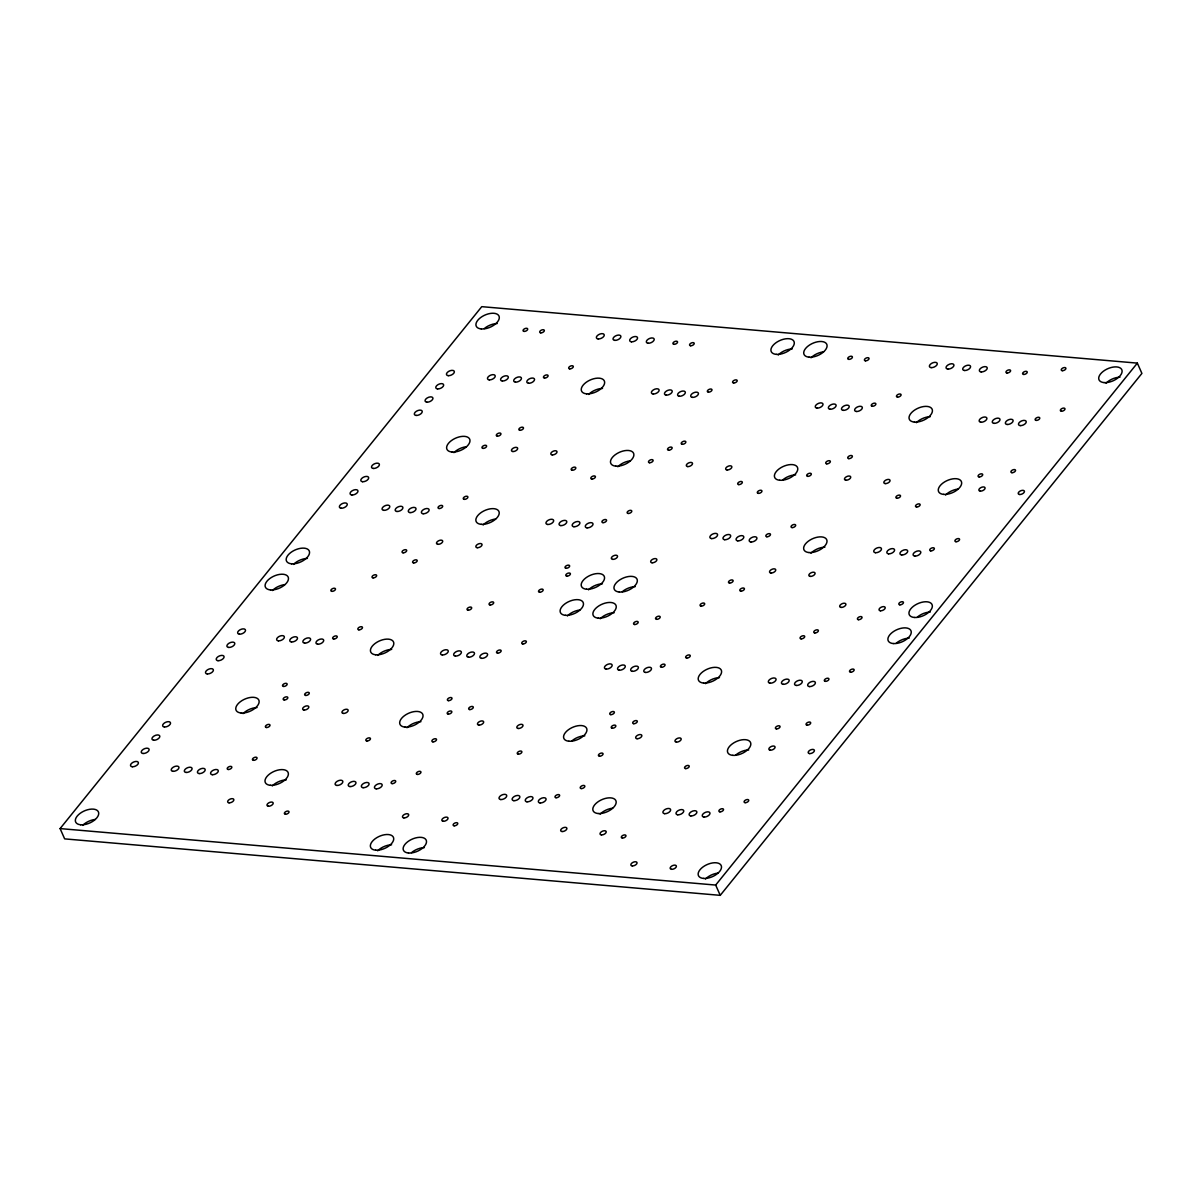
<?xml version="1.0" encoding="UTF-8"?>
<svg xmlns="http://www.w3.org/2000/svg" width="1202" height="1202" viewBox="0 0 1202 1202"><rect width="100%" height="100%" fill="white"/><g stroke="black" fill="none" stroke-linecap="round" stroke-linejoin="round"><path stroke-width="1.5" d="M60.1 828.584L481.762 306.66L1137.347 363.124L1141.9 373.416L720.238 895.34L64.653 838.876L60.1 828.584L715.671 885.063L1137.347 363.124M715.671 885.063L720.238 895.34M406.967 727.721A12.456 6.611 -23.9 0 1 420.925 721.696M377.728 655.421A12.456 6.611 -23.9 0 1 391.687 649.396M243.074 713.597A12.456 6.611 -23.9 0 1 257.033 707.572M272.313 785.898A12.456 6.611 -23.9 0 1 286.271 779.873M377.653 850.806A12.456 6.611 -23.9 0 1 391.612 844.781M567.404 615.935A12.456 6.611 -23.9 0 1 579.905 610M272.403 590.528A12.456 6.611 -23.9 0 1 284.904 584.593M82.653 825.398A12.456 6.611 -23.9 0 1 95.153 819.448M735.834 754.961A12.456 6.611 -23.9 0 1 748.711 749.928M705.529 683.653A12.456 6.611 -23.9 0 1 719.472 677.627M571.942 740.838A12.456 6.611 -23.9 0 1 584.818 735.804M600.098 814.145A12.456 6.611 -23.9 0 1 612.614 808.195M705.439 879.038A12.456 6.611 -23.9 0 1 717.955 873.103M896.271 643.175A12.456 6.611 -23.9 0 1 909.148 638.142M600.189 618.76A12.456 6.611 -23.9 0 1 614.132 612.735M411.52 852.624A12.456 6.611 -23.9 0 1 424.381 847.605M617.813 466.752A12.456 6.611 -23.9 0 1 630.314 460.817M588.574 394.451A12.456 6.611 -23.9 0 1 602.518 388.426M453.92 452.643A12.456 6.611 -23.9 0 1 466.421 446.708M483.159 524.943A12.456 6.611 -23.9 0 1 495.66 519.009M588.484 589.836A12.456 6.611 -23.9 0 1 602.442 583.811M778.235 354.966A12.456 6.611 -23.9 0 1 792.193 348.941M484.316 328.552A12.456 6.611 -23.9 0 1 497.177 323.533M293.483 564.429A12.456 6.611 -23.9 0 1 307.427 558.404M945.598 494.984A12.456 6.611 -23.9 0 1 958.099 489.049M916.36 422.683A12.456 6.611 -23.9 0 1 930.303 416.658M782.787 479.868A12.456 6.611 -23.9 0 1 795.649 474.85M810.944 553.175A12.456 6.611 -23.9 0 1 824.888 547.15M917.351 617.077A12.456 6.611 -23.9 0 1 930.228 612.043M1106.02 383.198A12.456 6.611 -23.9 0 1 1119.979 377.173M811.019 357.79A12.456 6.611 -23.9 0 1 823.52 351.855M622.351 591.654A12.456 6.611 -23.9 0 1 635.227 586.636M229.071 802.831A3.321 1.758 -23.9 0 0 233.864 799.901A3.321 1.758 -23.9 0 0 229.327 799.51A3.321 1.758 -23.9 0 0 229.071 802.831M405.029 727.105A12.456 6.611 -23.9 0 0 423.029 716.107A12.456 6.611 -23.9 0 0 406.006 714.634A12.456 6.611 -23.9 0 0 405.029 727.105M375.79 654.805A12.456 6.611 -23.9 0 0 393.805 643.806A12.456 6.611 -23.9 0 0 376.767 642.334A12.456 6.611 -23.9 0 0 375.79 654.805M241.136 712.996A12.456 6.611 -23.9 0 0 259.136 701.983A12.456 6.611 -23.9 0 0 242.113 700.511A12.456 6.611 -23.9 0 0 241.136 712.996M270.375 785.297A12.456 6.611 -23.9 0 0 288.375 774.283A12.456 6.611 -23.9 0 0 271.351 772.811A12.456 6.611 -23.9 0 0 270.375 785.297M375.715 850.19A12.456 6.611 -23.9 0 0 393.715 839.176A12.456 6.611 -23.9 0 0 376.692 837.719A12.456 6.611 -23.9 0 0 375.715 850.19M565.466 615.319A12.456 6.611 -23.9 0 0 583.466 604.321A12.456 6.611 -23.9 0 0 566.442 602.848A12.456 6.611 -23.9 0 0 565.466 615.319M270.45 589.912A12.456 6.611 -23.9 0 0 288.465 578.898A12.456 6.611 -23.9 0 0 271.427 577.441A12.456 6.611 -23.9 0 0 270.45 589.912M80.699 824.782A12.456 6.611 -23.9 0 0 98.714 813.769A12.456 6.611 -23.9 0 0 81.676 812.312A12.456 6.611 -23.9 0 0 80.699 824.782M732.814 755.352A12.456 6.611 -23.9 0 0 750.829 744.338A12.456 6.611 -23.9 0 0 733.791 742.866A12.456 6.611 -23.9 0 0 732.814 755.352M703.576 683.052A12.456 6.611 -23.9 0 0 721.591 672.038A12.456 6.611 -23.9 0 0 704.552 670.566A12.456 6.611 -23.9 0 0 703.576 683.052M568.922 741.228A12.456 6.611 -23.9 0 0 586.937 730.215A12.456 6.611 -23.9 0 0 569.898 728.758A12.456 6.611 -23.9 0 0 568.922 741.228M598.16 813.529A12.456 6.611 -23.9 0 0 616.175 802.515A12.456 6.611 -23.9 0 0 599.137 801.058A12.456 6.611 -23.9 0 0 598.16 813.529M703.501 878.422A12.456 6.611 -23.9 0 0 721.5 867.423A12.456 6.611 -23.9 0 0 704.477 865.951A12.456 6.611 -23.9 0 0 703.501 878.422M893.251 643.551A12.456 6.611 -23.9 0 0 911.251 632.553A12.456 6.611 -23.9 0 0 894.228 631.08A12.456 6.611 -23.9 0 0 893.251 643.551M598.25 618.144A12.456 6.611 -23.9 0 0 616.25 607.13A12.456 6.611 -23.9 0 0 599.212 605.673A12.456 6.611 -23.9 0 0 598.25 618.144M408.5 853.014A12.456 6.611 -23.9 0 0 426.5 842.001A12.456 6.611 -23.9 0 0 409.461 840.544A12.456 6.611 -23.9 0 0 408.5 853.014M615.86 466.151A12.456 6.611 -23.9 0 0 633.875 455.137A12.456 6.611 -23.9 0 0 616.836 453.665A12.456 6.611 -23.9 0 0 615.86 466.151M586.621 393.85A12.456 6.611 -23.9 0 0 604.636 382.837A12.456 6.611 -23.9 0 0 587.598 381.365A12.456 6.611 -23.9 0 0 586.621 393.85M451.967 452.027A12.456 6.611 -23.9 0 0 469.982 441.014A12.456 6.611 -23.9 0 0 452.944 439.556A12.456 6.611 -23.9 0 0 451.967 452.027M481.206 524.327A12.456 6.611 -23.9 0 0 499.221 513.314A12.456 6.611 -23.9 0 0 482.182 511.857A12.456 6.611 -23.9 0 0 481.206 524.327M586.546 589.22A12.456 6.611 -23.9 0 0 604.546 578.222A12.456 6.611 -23.9 0 0 587.523 576.75A12.456 6.611 -23.9 0 0 586.546 589.22M776.297 354.365A12.456 6.611 -23.9 0 0 794.297 343.351A12.456 6.611 -23.9 0 0 777.273 341.879A12.456 6.611 -23.9 0 0 776.297 354.365M481.296 328.942A12.456 6.611 -23.9 0 0 499.296 317.944A12.456 6.611 -23.9 0 0 482.257 316.472A12.456 6.611 -23.9 0 0 481.296 328.942M291.545 563.813A12.456 6.611 -23.9 0 0 309.545 552.8A12.456 6.611 -23.9 0 0 292.507 551.342A12.456 6.611 -23.9 0 0 291.545 563.813M943.66 494.383A12.456 6.611 -23.9 0 0 961.66 483.369A12.456 6.611 -23.9 0 0 944.622 481.897A12.456 6.611 -23.9 0 0 943.66 494.383M914.422 422.082A12.456 6.611 -23.9 0 0 932.421 411.069A12.456 6.611 -23.9 0 0 915.383 409.597A12.456 6.611 -23.9 0 0 914.422 422.082M779.767 480.259A12.456 6.611 -23.9 0 0 797.767 469.246A12.456 6.611 -23.9 0 0 780.729 467.788A12.456 6.611 -23.9 0 0 779.767 480.259M809.006 552.559A12.456 6.611 -23.9 0 0 827.006 541.546A12.456 6.611 -23.9 0 0 809.968 540.089A12.456 6.611 -23.9 0 0 809.006 552.559M914.331 617.467A12.456 6.611 -23.9 0 0 932.346 606.454A12.456 6.611 -23.9 0 0 915.308 604.982A12.456 6.611 -23.9 0 0 914.331 617.467M1104.082 382.597A12.456 6.611 -23.9 0 0 1122.097 371.583A12.456 6.611 -23.9 0 0 1105.059 370.111A12.456 6.611 -23.9 0 0 1104.082 382.597M809.081 357.174A12.456 6.611 -23.9 0 0 827.081 346.176A12.456 6.611 -23.9 0 0 810.043 344.704A12.456 6.611 -23.9 0 0 809.081 357.174M619.33 592.045A12.456 6.611 -23.9 0 0 637.33 581.047A12.456 6.611 -23.9 0 0 620.292 579.574A12.456 6.611 -23.9 0 0 619.33 592.045M690.624 345.755A2.494 1.322 -23.9 0 0 694.23 343.547A2.494 1.322 -23.9 0 0 690.819 343.261A2.494 1.322 -23.9 0 0 690.624 345.755M865.47 360.81A2.494 1.322 -23.9 0 0 869.061 358.602A2.494 1.322 -23.9 0 0 865.665 358.316A2.494 1.322 -23.9 0 0 865.47 360.81M1023.653 374.438A2.494 1.322 -23.9 0 0 1027.259 372.229A2.494 1.322 -23.9 0 0 1023.849 371.944A2.494 1.322 -23.9 0 0 1023.653 374.438M540.765 332.849A2.494 1.322 -23.9 0 0 544.356 330.64A2.494 1.322 -23.9 0 0 540.96 330.34A2.494 1.322 -23.9 0 0 540.765 332.849M591.85 479.042A2.494 1.322 -23.9 0 0 595.441 476.833A2.494 1.322 -23.9 0 0 592.045 476.548A2.494 1.322 -23.9 0 0 591.85 479.042M758.357 493.376A2.494 1.322 -23.9 0 0 761.963 491.182A2.494 1.322 -23.9 0 0 758.552 490.882A2.494 1.322 -23.9 0 0 758.357 493.376M916.555 507.004A2.494 1.322 -23.9 0 0 920.161 504.81A2.494 1.322 -23.9 0 0 916.75 504.509A2.494 1.322 -23.9 0 0 916.555 507.004M490.1 604.982A2.494 1.322 -23.9 0 0 493.706 602.773A2.494 1.322 -23.9 0 0 490.296 602.487A2.494 1.322 -23.9 0 0 490.1 604.982M656.623 619.33A2.494 1.322 -23.9 0 0 660.214 617.122A2.494 1.322 -23.9 0 0 656.803 616.821A2.494 1.322 -23.9 0 0 656.623 619.33M814.806 632.943A2.494 1.322 -23.9 0 0 818.412 630.75A2.494 1.322 -23.9 0 0 815.001 630.449A2.494 1.322 -23.9 0 0 814.806 632.943M331.902 591.354A2.494 1.322 -23.9 0 0 335.508 589.145A2.494 1.322 -23.9 0 0 332.098 588.86A2.494 1.322 -23.9 0 0 331.902 591.354M285.43 814.22A2.494 1.322 -23.9 0 0 289.036 812.026A2.494 1.322 -23.9 0 0 285.625 811.726A2.494 1.322 -23.9 0 0 285.43 814.22M454.176 825.804A2.494 1.322 -23.9 0 0 457.782 823.595A2.494 1.322 -23.9 0 0 454.371 823.31A2.494 1.322 -23.9 0 0 454.176 825.804M622.381 838.049A2.494 1.322 -23.9 0 0 625.987 835.856A2.494 1.322 -23.9 0 0 622.576 835.555A2.494 1.322 -23.9 0 0 622.381 838.049M673.976 344.313A2.494 1.322 -23.9 0 0 677.567 342.119A2.494 1.322 -23.9 0 0 674.172 341.819A2.494 1.322 -23.9 0 0 673.976 344.313M848.822 359.383A2.494 1.322 -23.9 0 0 852.413 357.174A2.494 1.322 -23.9 0 0 849.003 356.874A2.494 1.322 -23.9 0 0 848.822 359.383M524.102 331.406A2.494 1.322 -23.9 0 0 527.708 329.198A2.494 1.322 -23.9 0 0 524.297 328.912A2.494 1.322 -23.9 0 0 524.102 331.406M1007.006 372.996A2.494 1.322 -23.9 0 0 1010.612 370.802A2.494 1.322 -23.9 0 0 1007.201 370.501A2.494 1.322 -23.9 0 0 1007.006 372.996M896.932 498.229A2.494 1.322 -23.9 0 0 900.538 496.02A2.494 1.322 -23.9 0 0 897.128 495.735A2.494 1.322 -23.9 0 0 896.932 498.229M738.734 484.601A2.494 1.322 -23.9 0 0 742.34 482.393A2.494 1.322 -23.9 0 0 738.929 482.107A2.494 1.322 -23.9 0 0 738.734 484.601M572.227 470.252A2.494 1.322 -23.9 0 0 575.833 468.059A2.494 1.322 -23.9 0 0 572.422 467.758A2.494 1.322 -23.9 0 0 572.227 470.252M468.089 610.18A2.494 1.322 -23.9 0 0 471.695 607.972A2.494 1.322 -23.9 0 0 468.284 607.686A2.494 1.322 -23.9 0 0 468.089 610.18M634.611 624.514A2.494 1.322 -23.9 0 0 638.202 622.32A2.494 1.322 -23.9 0 0 634.806 622.02A2.494 1.322 -23.9 0 0 634.611 624.514M801.118 638.863A2.494 1.322 -23.9 0 0 804.724 636.654A2.494 1.322 -23.9 0 0 801.313 636.369A2.494 1.322 -23.9 0 0 801.118 638.863M518.287 754.165A2.494 1.322 -23.9 0 0 521.893 751.971A2.494 1.322 -23.9 0 0 518.483 751.671A2.494 1.322 -23.9 0 0 518.287 754.165M366.865 740.988A2.494 1.322 -23.9 0 0 370.471 738.779A2.494 1.322 -23.9 0 0 367.061 738.494A2.494 1.322 -23.9 0 0 366.865 740.988M685.636 768.589A2.494 1.322 -23.9 0 0 689.242 766.38A2.494 1.322 -23.9 0 0 685.831 766.08A2.494 1.322 -23.9 0 0 685.636 768.589M668.582 450.194A2.494 1.322 -23.9 0 0 672.173 448A2.494 1.322 -23.9 0 0 668.778 447.7A2.494 1.322 -23.9 0 0 668.582 450.194M566.067 568.276A2.494 1.322 -23.9 0 0 569.658 566.067A2.494 1.322 -23.9 0 0 566.247 565.781A2.494 1.322 -23.9 0 0 566.067 568.276M448.241 714.108A2.494 1.322 -23.9 0 0 451.847 711.9A2.494 1.322 -23.9 0 0 448.436 711.614A2.494 1.322 -23.9 0 0 448.241 714.108M497.358 436.161A2.494 1.322 -23.9 0 0 500.964 433.952A2.494 1.322 -23.9 0 0 497.553 433.667A2.494 1.322 -23.9 0 0 497.358 436.161M403.106 552.815A2.494 1.322 -23.9 0 0 406.712 550.621A2.494 1.322 -23.9 0 0 403.301 550.321A2.494 1.322 -23.9 0 0 403.106 552.815M284.228 699.97A2.494 1.322 -23.9 0 0 287.834 697.776A2.494 1.322 -23.9 0 0 284.423 697.476A2.494 1.322 -23.9 0 0 284.228 699.97M826.766 463.822A2.494 1.322 -23.9 0 0 830.372 461.628A2.494 1.322 -23.9 0 0 826.961 461.328A2.494 1.322 -23.9 0 0 826.766 463.822M729.539 583.06A2.494 1.322 -23.9 0 0 733.145 580.866A2.494 1.322 -23.9 0 0 729.734 580.566A2.494 1.322 -23.9 0 0 729.539 583.06M612.269 728.232A2.494 1.322 -23.9 0 0 615.86 726.023A2.494 1.322 -23.9 0 0 612.464 725.738A2.494 1.322 -23.9 0 0 612.269 728.232M483.024 448.391A2.494 1.322 -23.9 0 0 486.63 446.197A2.494 1.322 -23.9 0 0 483.219 445.897A2.494 1.322 -23.9 0 0 483.024 448.391M649.546 462.74A2.494 1.322 -23.9 0 0 653.137 460.531A2.494 1.322 -23.9 0 0 649.741 460.246A2.494 1.322 -23.9 0 0 649.546 462.74M807.729 476.368A2.494 1.322 -23.9 0 0 811.335 474.159A2.494 1.322 -23.9 0 0 807.924 473.873A2.494 1.322 -23.9 0 0 807.729 476.368M979.134 476.954A2.494 1.322 -23.9 0 0 982.725 474.745A2.494 1.322 -23.9 0 0 979.329 474.459A2.494 1.322 -23.9 0 0 979.134 476.954M373.071 577.877A2.494 1.322 -23.9 0 0 376.677 575.683A2.494 1.322 -23.9 0 0 373.266 575.382A2.494 1.322 -23.9 0 0 373.071 577.877M539.578 592.225A2.494 1.322 -23.9 0 0 543.184 590.032A2.494 1.322 -23.9 0 0 539.773 589.731A2.494 1.322 -23.9 0 0 539.578 592.225M701.112 606.139A2.494 1.322 -23.9 0 0 704.703 603.945A2.494 1.322 -23.9 0 0 701.307 603.644A2.494 1.322 -23.9 0 0 701.112 606.139M858.468 619.691A2.494 1.322 -23.9 0 0 862.059 617.497A2.494 1.322 -23.9 0 0 858.664 617.197A2.494 1.322 -23.9 0 0 858.468 619.691M776.462 728.908A2.494 1.322 -23.9 0 0 780.068 726.699A2.494 1.322 -23.9 0 0 776.657 726.414A2.494 1.322 -23.9 0 0 776.462 728.908M610.781 714.634A2.494 1.322 -23.9 0 0 614.387 712.425A2.494 1.322 -23.9 0 0 610.977 712.14A2.494 1.322 -23.9 0 0 610.781 714.634M448.436 700.646A2.494 1.322 -23.9 0 0 452.027 698.452A2.494 1.322 -23.9 0 0 448.631 698.152A2.494 1.322 -23.9 0 0 448.436 700.646M283.582 686.447A2.494 1.322 -23.9 0 0 287.173 684.254A2.494 1.322 -23.9 0 0 283.777 683.953A2.494 1.322 -23.9 0 0 283.582 686.447M682.255 444.289A2.494 1.322 -23.9 0 0 685.861 442.081A2.494 1.322 -23.9 0 0 682.451 441.795A2.494 1.322 -23.9 0 0 682.255 444.289M519.91 430.301A2.494 1.322 -23.9 0 0 523.501 428.107A2.494 1.322 -23.9 0 0 520.105 427.807A2.494 1.322 -23.9 0 0 519.91 430.301M848.777 458.623A2.494 1.322 -23.9 0 0 852.383 456.429A2.494 1.322 -23.9 0 0 848.973 456.129A2.494 1.322 -23.9 0 0 848.777 458.623M1011.964 472.687A2.494 1.322 -23.9 0 0 1015.555 470.478A2.494 1.322 -23.9 0 0 1012.159 470.192A2.494 1.322 -23.9 0 0 1011.964 472.687M413.638 562.942A2.494 1.322 -23.9 0 0 417.229 560.748A2.494 1.322 -23.9 0 0 413.834 560.448A2.494 1.322 -23.9 0 0 413.638 562.942M566.833 576.134A2.494 1.322 -23.9 0 0 570.424 573.94A2.494 1.322 -23.9 0 0 567.028 573.639A2.494 1.322 -23.9 0 0 566.833 576.134M740.838 591.129A2.494 1.322 -23.9 0 0 744.444 588.92A2.494 1.322 -23.9 0 0 741.033 588.634A2.494 1.322 -23.9 0 0 740.838 591.129M899.862 604.831A2.494 1.322 -23.9 0 0 903.468 602.623A2.494 1.322 -23.9 0 0 900.058 602.337A2.494 1.322 -23.9 0 0 899.862 604.831M807.098 725.167A2.494 1.322 -23.9 0 0 810.704 722.958A2.494 1.322 -23.9 0 0 807.293 722.672A2.494 1.322 -23.9 0 0 807.098 725.167M633.739 723.694A2.494 1.322 -23.9 0 0 637.33 721.5A2.494 1.322 -23.9 0 0 633.935 721.2A2.494 1.322 -23.9 0 0 633.739 723.694M469.712 709.571A2.494 1.322 -23.9 0 0 473.318 707.377A2.494 1.322 -23.9 0 0 469.907 707.077A2.494 1.322 -23.9 0 0 469.712 709.571M305.699 695.447A2.494 1.322 -23.9 0 0 309.305 693.238A2.494 1.322 -23.9 0 0 305.894 692.953A2.494 1.322 -23.9 0 0 305.699 695.447M266.438 727.51A2.494 1.322 -23.9 0 0 270.029 725.302A2.494 1.322 -23.9 0 0 266.634 725.016A2.494 1.322 -23.9 0 0 266.438 727.51M432.945 741.859A2.494 1.322 -23.9 0 0 436.551 739.651A2.494 1.322 -23.9 0 0 433.141 739.365A2.494 1.322 -23.9 0 0 432.945 741.859M599.467 756.193A2.494 1.322 -23.9 0 0 603.073 754A2.494 1.322 -23.9 0 0 599.663 753.699A2.494 1.322 -23.9 0 0 599.467 756.193M1062.313 370.682A2.494 1.322 -23.9 0 0 1065.919 368.473A2.494 1.322 -23.9 0 0 1062.508 368.188A2.494 1.322 -23.9 0 0 1062.313 370.682M727.075 469.967A3.321 1.758 -23.9 0 0 731.868 467.037A3.321 1.758 -23.9 0 0 727.33 466.646A3.321 1.758 -23.9 0 0 727.075 469.967M687.739 466.586A3.321 1.758 -23.9 0 0 692.532 463.656A3.321 1.758 -23.9 0 0 687.995 463.266A3.321 1.758 -23.9 0 0 687.739 466.586M652.1 562.776A3.321 1.758 -23.9 0 0 656.893 559.832A3.321 1.758 -23.9 0 0 652.355 559.441A3.321 1.758 -23.9 0 0 652.1 562.776M612.765 559.381A3.321 1.758 -23.9 0 0 617.558 556.451A3.321 1.758 -23.9 0 0 613.02 556.06A3.321 1.758 -23.9 0 0 612.765 559.381M518.212 728.487A3.321 1.758 -23.9 0 0 523.02 725.557A3.321 1.758 -23.9 0 0 518.483 725.167A3.321 1.758 -23.9 0 0 518.212 728.487M478.877 725.091A3.321 1.758 -23.9 0 0 483.685 722.162A3.321 1.758 -23.9 0 0 479.147 721.771A3.321 1.758 -23.9 0 0 478.877 725.091M443.238 821.282A3.321 1.758 -23.9 0 0 448.045 818.352A3.321 1.758 -23.9 0 0 443.508 817.961A3.321 1.758 -23.9 0 0 443.238 821.282M403.902 817.901A3.321 1.758 -23.9 0 0 408.71 814.956A3.321 1.758 -23.9 0 0 404.173 814.565A3.321 1.758 -23.9 0 0 403.902 817.901M552.229 454.912A3.321 1.758 -23.9 0 0 557.022 451.982A3.321 1.758 -23.9 0 0 552.484 451.591A3.321 1.758 -23.9 0 0 552.229 454.912M512.893 451.531A3.321 1.758 -23.9 0 0 517.686 448.586A3.321 1.758 -23.9 0 0 513.149 448.196A3.321 1.758 -23.9 0 0 512.893 451.531M477.254 547.706A3.321 1.758 -23.9 0 0 482.062 544.776A3.321 1.758 -23.9 0 0 477.51 544.386A3.321 1.758 -23.9 0 0 477.254 547.706M437.919 544.326A3.321 1.758 -23.9 0 0 442.727 541.396A3.321 1.758 -23.9 0 0 438.174 541.005A3.321 1.758 -23.9 0 0 437.919 544.326M343.381 713.432A3.321 1.758 -23.9 0 0 348.174 710.487A3.321 1.758 -23.9 0 0 343.637 710.097A3.321 1.758 -23.9 0 0 343.381 713.432M304.046 710.036A3.321 1.758 -23.9 0 0 308.839 707.107A3.321 1.758 -23.9 0 0 304.301 706.716A3.321 1.758 -23.9 0 0 304.046 710.036M268.407 806.226A3.321 1.758 -23.9 0 0 273.2 803.297A3.321 1.758 -23.9 0 0 268.662 802.906A3.321 1.758 -23.9 0 0 268.407 806.226M1019.627 494.503A3.321 1.758 -23.9 0 0 1024.435 491.573A3.321 1.758 -23.9 0 0 1019.897 491.182A3.321 1.758 -23.9 0 0 1019.627 494.503M980.306 491.122A3.321 1.758 -23.9 0 0 985.099 488.177A3.321 1.758 -23.9 0 0 980.562 487.787A3.321 1.758 -23.9 0 0 980.306 491.122M880.45 610.796A3.321 1.758 -23.9 0 0 885.243 607.866A3.321 1.758 -23.9 0 0 880.705 607.476A3.321 1.758 -23.9 0 0 880.45 610.796M841.115 607.416A3.321 1.758 -23.9 0 0 845.923 604.471A3.321 1.758 -23.9 0 0 841.37 604.08A3.321 1.758 -23.9 0 0 841.115 607.416M809.622 753.594A3.321 1.758 -23.9 0 0 814.415 750.649A3.321 1.758 -23.9 0 0 809.878 750.258A3.321 1.758 -23.9 0 0 809.622 753.594M770.287 750.198A3.321 1.758 -23.9 0 0 775.08 747.268A3.321 1.758 -23.9 0 0 770.542 746.878A3.321 1.758 -23.9 0 0 770.287 750.198M671.602 869.316A3.321 1.758 -23.9 0 0 676.395 866.387A3.321 1.758 -23.9 0 0 671.858 865.981A3.321 1.758 -23.9 0 0 671.602 869.316M632.267 865.921A3.321 1.758 -23.9 0 0 637.06 862.991A3.321 1.758 -23.9 0 0 632.522 862.6A3.321 1.758 -23.9 0 0 632.267 865.921M885.258 483.595A3.321 1.758 -23.9 0 0 890.066 480.665A3.321 1.758 -23.9 0 0 885.513 480.274A3.321 1.758 -23.9 0 0 885.258 483.595M845.923 480.214A3.321 1.758 -23.9 0 0 850.731 477.269A3.321 1.758 -23.9 0 0 846.178 476.878A3.321 1.758 -23.9 0 0 845.923 480.214M810.283 576.404A3.321 1.758 -23.9 0 0 815.091 573.459A3.321 1.758 -23.9 0 0 810.539 573.069A3.321 1.758 -23.9 0 0 810.283 576.404M770.948 573.008A3.321 1.758 -23.9 0 0 775.756 570.079A3.321 1.758 -23.9 0 0 771.218 569.688A3.321 1.758 -23.9 0 0 770.948 573.008M676.41 742.115A3.321 1.758 -23.9 0 0 681.203 739.17A3.321 1.758 -23.9 0 0 676.666 738.779A3.321 1.758 -23.9 0 0 676.41 742.115M637.075 738.719A3.321 1.758 -23.9 0 0 641.868 735.789A3.321 1.758 -23.9 0 0 637.33 735.399A3.321 1.758 -23.9 0 0 637.075 738.719M601.436 834.909A3.321 1.758 -23.9 0 0 606.229 831.979A3.321 1.758 -23.9 0 0 601.691 831.589A3.321 1.758 -23.9 0 0 601.436 834.909M562.1 831.529A3.321 1.758 -23.9 0 0 566.908 828.584A3.321 1.758 -23.9 0 0 562.356 828.193A3.321 1.758 -23.9 0 0 562.1 831.529M416.147 415.441A4.222 2.239 -23.9 0 0 422.248 411.715A4.222 2.239 -23.9 0 0 416.478 411.204A4.222 2.239 -23.9 0 0 416.147 415.441M426.86 402.174A4.222 2.239 -23.9 0 0 432.96 398.448A4.222 2.239 -23.9 0 0 427.191 397.952A4.222 2.239 -23.9 0 0 426.86 402.174M437.573 388.922A4.222 2.239 -23.9 0 0 443.673 385.196A4.222 2.239 -23.9 0 0 437.904 384.7A4.222 2.239 -23.9 0 0 437.573 388.922M448.286 375.67A4.222 2.239 -23.9 0 0 454.371 371.944A4.222 2.239 -23.9 0 0 448.601 371.433A4.222 2.239 -23.9 0 0 448.286 375.67M341.173 508.236A4.222 2.239 -23.9 0 0 347.273 504.509A4.222 2.239 -23.9 0 0 341.503 504.014A4.222 2.239 -23.9 0 0 341.173 508.236M351.885 494.984A4.222 2.239 -23.9 0 0 357.986 491.257A4.222 2.239 -23.9 0 0 352.216 490.747A4.222 2.239 -23.9 0 0 351.885 494.984M362.598 481.717A4.222 2.239 -23.9 0 0 368.698 477.99A4.222 2.239 -23.9 0 0 362.929 477.495A4.222 2.239 -23.9 0 0 362.598 481.717M373.311 468.464A4.222 2.239 -23.9 0 0 379.411 464.738A4.222 2.239 -23.9 0 0 373.642 464.242A4.222 2.239 -23.9 0 0 373.311 468.464M207.3 673.946A4.222 2.239 -23.9 0 0 213.4 670.22A4.222 2.239 -23.9 0 0 207.63 669.724A4.222 2.239 -23.9 0 0 207.3 673.946M218.013 660.694A4.222 2.239 -23.9 0 0 224.098 656.968A4.222 2.239 -23.9 0 0 218.343 656.472A4.222 2.239 -23.9 0 0 218.013 660.694M228.711 647.442A4.222 2.239 -23.9 0 0 234.811 643.701A4.222 2.239 -23.9 0 0 229.041 643.205A4.222 2.239 -23.9 0 0 228.711 647.442M239.423 634.175A4.222 2.239 -23.9 0 0 245.524 630.449A4.222 2.239 -23.9 0 0 239.754 629.953A4.222 2.239 -23.9 0 0 239.423 634.175M132.325 766.756A4.222 2.239 -23.9 0 0 138.425 763.015A4.222 2.239 -23.9 0 0 132.656 762.519A4.222 2.239 -23.9 0 0 132.325 766.756M143.038 753.489A4.222 2.239 -23.9 0 0 149.138 749.763A4.222 2.239 -23.9 0 0 143.369 749.267A4.222 2.239 -23.9 0 0 143.038 753.489M153.751 740.237A4.222 2.239 -23.9 0 0 159.836 736.51A4.222 2.239 -23.9 0 0 154.081 736.015A4.222 2.239 -23.9 0 0 153.751 740.237M164.449 726.985A4.222 2.239 -23.9 0 0 170.549 723.243A4.222 2.239 -23.9 0 0 164.779 722.748A4.222 2.239 -23.9 0 0 164.449 726.985M631.471 341.819A4.222 2.239 -23.9 0 0 637.571 338.093A4.222 2.239 -23.9 0 0 631.801 337.597A4.222 2.239 -23.9 0 0 631.471 341.819M648.118 343.246A4.222 2.239 -23.9 0 0 654.219 339.52A4.222 2.239 -23.9 0 0 648.449 339.024A4.222 2.239 -23.9 0 0 648.118 343.246M598.16 338.949A4.222 2.239 -23.9 0 0 604.26 335.223A4.222 2.239 -23.9 0 0 598.491 334.727A4.222 2.239 -23.9 0 0 598.16 338.949M614.823 340.376A4.222 2.239 -23.9 0 0 620.908 336.65A4.222 2.239 -23.9 0 0 615.139 336.154A4.222 2.239 -23.9 0 0 614.823 340.376M964.5 370.501A4.222 2.239 -23.9 0 0 970.6 366.775A4.222 2.239 -23.9 0 0 964.83 366.279A4.222 2.239 -23.9 0 0 964.5 370.501M981.148 371.929A4.222 2.239 -23.9 0 0 987.248 368.203A4.222 2.239 -23.9 0 0 981.478 367.707A4.222 2.239 -23.9 0 0 981.148 371.929M931.189 367.632A4.222 2.239 -23.9 0 0 937.29 363.905A4.222 2.239 -23.9 0 0 931.52 363.41A4.222 2.239 -23.9 0 0 931.189 367.632M947.852 369.074A4.222 2.239 -23.9 0 0 953.952 365.333A4.222 2.239 -23.9 0 0 948.183 364.837A4.222 2.239 -23.9 0 0 947.852 369.074M349.992 786.574A4.147 2.209 -23.9 0 0 355.987 782.893A4.147 2.209 -23.9 0 0 350.308 782.412A4.147 2.209 -23.9 0 0 349.992 786.574M186.085 772.45A4.147 2.209 -23.9 0 0 192.095 768.784A4.147 2.209 -23.9 0 0 186.415 768.288A4.147 2.209 -23.9 0 0 186.085 772.45M455.408 656.082A4.147 2.209 -23.9 0 0 461.403 652.416A4.147 2.209 -23.9 0 0 455.723 651.92A4.147 2.209 -23.9 0 0 455.408 656.082M291.515 641.973A4.147 2.209 -23.9 0 0 297.51 638.292A4.147 2.209 -23.9 0 0 291.831 637.811A4.147 2.209 -23.9 0 0 291.515 641.973M363.094 787.701A4.147 2.209 -23.9 0 0 369.104 784.035A4.147 2.209 -23.9 0 0 363.425 783.539A4.147 2.209 -23.9 0 0 363.094 787.701M199.201 773.577A4.147 2.209 -23.9 0 0 205.211 769.911A4.147 2.209 -23.9 0 0 199.532 769.415A4.147 2.209 -23.9 0 0 199.201 773.577M468.51 657.209A4.147 2.209 -23.9 0 0 474.52 653.542A4.147 2.209 -23.9 0 0 468.84 653.062A4.147 2.209 -23.9 0 0 468.51 657.209M304.617 643.1A4.147 2.209 -23.9 0 0 310.627 639.434A4.147 2.209 -23.9 0 0 304.947 638.938A4.147 2.209 -23.9 0 0 304.617 643.1M336.876 785.447A4.147 2.209 -23.9 0 0 342.87 781.766A4.147 2.209 -23.9 0 0 337.191 781.285A4.147 2.209 -23.9 0 0 336.876 785.447M172.983 771.323A4.147 2.209 -23.9 0 0 178.978 767.657A4.147 2.209 -23.9 0 0 173.298 767.161A4.147 2.209 -23.9 0 0 172.983 771.323M442.291 654.955A4.147 2.209 -23.9 0 0 448.286 651.289A4.147 2.209 -23.9 0 0 442.621 650.793A4.147 2.209 -23.9 0 0 442.291 654.955M278.398 640.846A4.147 2.209 -23.9 0 0 284.393 637.165A4.147 2.209 -23.9 0 0 278.714 636.684A4.147 2.209 -23.9 0 0 278.398 640.846M376.211 788.828A4.147 2.209 -23.9 0 0 382.206 785.161A4.147 2.209 -23.9 0 0 376.526 784.666A4.147 2.209 -23.9 0 0 376.211 788.828M212.318 774.704A4.147 2.209 -23.9 0 0 218.313 771.038A4.147 2.209 -23.9 0 0 212.634 770.557A4.147 2.209 -23.9 0 0 212.318 774.704M481.626 658.35A4.147 2.209 -23.9 0 0 487.621 654.669A4.147 2.209 -23.9 0 0 481.942 654.188A4.147 2.209 -23.9 0 0 481.626 658.35M317.734 644.227A4.147 2.209 -23.9 0 0 323.729 640.561A4.147 2.209 -23.9 0 0 318.049 640.065A4.147 2.209 -23.9 0 0 317.734 644.227M417.364 774.434A2.494 1.322 -23.9 0 0 420.97 772.24A2.494 1.322 -23.9 0 0 417.56 771.939A2.494 1.322 -23.9 0 0 417.364 774.434M392.152 783.614A2.494 1.322 -23.9 0 0 395.743 781.405A2.494 1.322 -23.9 0 0 392.348 781.12A2.494 1.322 -23.9 0 0 392.152 783.614M253.472 760.325A2.494 1.322 -23.9 0 0 257.078 758.116A2.494 1.322 -23.9 0 0 253.667 757.831A2.494 1.322 -23.9 0 0 253.472 760.325M228.26 769.49A2.494 1.322 -23.9 0 0 231.851 767.282A2.494 1.322 -23.9 0 0 228.455 766.996A2.494 1.322 -23.9 0 0 228.26 769.49M522.78 643.956A2.494 1.322 -23.9 0 0 526.386 641.748A2.494 1.322 -23.9 0 0 522.975 641.462A2.494 1.322 -23.9 0 0 522.78 643.956M497.568 653.122A2.494 1.322 -23.9 0 0 501.174 650.928A2.494 1.322 -23.9 0 0 497.763 650.628A2.494 1.322 -23.9 0 0 497.568 653.122M358.887 629.833A2.494 1.322 -23.9 0 0 362.493 627.639A2.494 1.322 -23.9 0 0 359.082 627.339A2.494 1.322 -23.9 0 0 358.887 629.833M333.675 639.013A2.494 1.322 -23.9 0 0 337.266 636.805A2.494 1.322 -23.9 0 0 333.871 636.519A2.494 1.322 -23.9 0 0 333.675 639.013M677.778 814.806A4.147 2.209 -23.9 0 0 683.773 811.14A4.147 2.209 -23.9 0 0 678.093 810.644A4.147 2.209 -23.9 0 0 677.778 814.806M513.885 800.682A4.147 2.209 -23.9 0 0 519.88 797.016A4.147 2.209 -23.9 0 0 514.201 796.52A4.147 2.209 -23.9 0 0 513.885 800.682M783.193 684.314A4.147 2.209 -23.9 0 0 789.188 680.648A4.147 2.209 -23.9 0 0 783.509 680.167A4.147 2.209 -23.9 0 0 783.193 684.314M619.3 670.205A4.147 2.209 -23.9 0 0 625.295 666.539A4.147 2.209 -23.9 0 0 619.616 666.043A4.147 2.209 -23.9 0 0 619.3 670.205M690.88 815.933A4.147 2.209 -23.9 0 0 696.89 812.267A4.147 2.209 -23.9 0 0 691.21 811.771A4.147 2.209 -23.9 0 0 690.88 815.933M526.987 801.809A4.147 2.209 -23.9 0 0 532.997 798.143A4.147 2.209 -23.9 0 0 527.317 797.662A4.147 2.209 -23.9 0 0 526.987 801.809M796.295 685.456A4.147 2.209 -23.9 0 0 802.305 681.774A4.147 2.209 -23.9 0 0 796.625 681.294A4.147 2.209 -23.9 0 0 796.295 685.456M632.402 671.332A4.147 2.209 -23.9 0 0 638.412 667.666A4.147 2.209 -23.9 0 0 632.733 667.17A4.147 2.209 -23.9 0 0 632.402 671.332M664.661 813.679A4.147 2.209 -23.9 0 0 670.656 809.998A4.147 2.209 -23.9 0 0 664.991 809.517A4.147 2.209 -23.9 0 0 664.661 813.679M500.768 799.555A4.147 2.209 -23.9 0 0 506.763 795.889A4.147 2.209 -23.9 0 0 501.099 795.393A4.147 2.209 -23.9 0 0 500.768 799.555M770.076 683.187A4.147 2.209 -23.9 0 0 776.086 679.521A4.147 2.209 -23.9 0 0 770.407 679.025A4.147 2.209 -23.9 0 0 770.076 683.187M606.184 669.078A4.147 2.209 -23.9 0 0 612.179 665.397A4.147 2.209 -23.9 0 0 606.514 664.916A4.147 2.209 -23.9 0 0 606.184 669.078M703.996 817.059A4.147 2.209 -23.9 0 0 709.991 813.393A4.147 2.209 -23.9 0 0 704.327 812.898A4.147 2.209 -23.9 0 0 703.996 817.059M540.104 802.951A4.147 2.209 -23.9 0 0 546.099 799.27A4.147 2.209 -23.9 0 0 540.419 798.789A4.147 2.209 -23.9 0 0 540.104 802.951M809.412 686.582A4.147 2.209 -23.9 0 0 815.407 682.916A4.147 2.209 -23.9 0 0 809.742 682.42A4.147 2.209 -23.9 0 0 809.412 686.582M645.519 672.459A4.147 2.209 -23.9 0 0 651.514 668.793A4.147 2.209 -23.9 0 0 645.85 668.297A4.147 2.209 -23.9 0 0 645.519 672.459M745.15 802.666A2.494 1.322 -23.9 0 0 748.756 800.472A2.494 1.322 -23.9 0 0 745.345 800.171A2.494 1.322 -23.9 0 0 745.15 802.666M719.938 811.846A2.494 1.322 -23.9 0 0 723.544 809.637A2.494 1.322 -23.9 0 0 720.133 809.352A2.494 1.322 -23.9 0 0 719.938 811.846M581.257 788.557A2.494 1.322 -23.9 0 0 584.863 786.348A2.494 1.322 -23.9 0 0 581.452 786.063A2.494 1.322 -23.9 0 0 581.257 788.557M556.045 797.722A2.494 1.322 -23.9 0 0 559.651 795.529A2.494 1.322 -23.9 0 0 556.241 795.228A2.494 1.322 -23.9 0 0 556.045 797.722M850.58 672.188A2.494 1.322 -23.9 0 0 854.171 669.98A2.494 1.322 -23.9 0 0 850.761 669.694A2.494 1.322 -23.9 0 0 850.58 672.188M825.353 681.354A2.494 1.322 -23.9 0 0 828.959 679.16A2.494 1.322 -23.9 0 0 825.549 678.86A2.494 1.322 -23.9 0 0 825.353 681.354M686.673 658.065A2.494 1.322 -23.9 0 0 690.279 655.871A2.494 1.322 -23.9 0 0 686.868 655.571A2.494 1.322 -23.9 0 0 686.673 658.065M661.461 667.245A2.494 1.322 -23.9 0 0 665.067 665.037A2.494 1.322 -23.9 0 0 661.656 664.751A2.494 1.322 -23.9 0 0 661.461 667.245M560.823 525.605A4.147 2.209 -23.9 0 0 566.818 521.938A4.147 2.209 -23.9 0 0 561.139 521.443A4.147 2.209 -23.9 0 0 560.823 525.605M396.93 511.481A4.147 2.209 -23.9 0 0 402.925 507.815A4.147 2.209 -23.9 0 0 397.246 507.334A4.147 2.209 -23.9 0 0 396.93 511.481M666.239 395.127A4.147 2.209 -23.9 0 0 672.234 391.446A4.147 2.209 -23.9 0 0 666.554 390.966A4.147 2.209 -23.9 0 0 666.239 395.127M502.346 381.004A4.147 2.209 -23.9 0 0 508.341 377.338A4.147 2.209 -23.9 0 0 502.661 376.842A4.147 2.209 -23.9 0 0 502.346 381.004M573.925 526.731A4.147 2.209 -23.9 0 0 579.935 523.065A4.147 2.209 -23.9 0 0 574.255 522.569A4.147 2.209 -23.9 0 0 573.925 526.731M410.032 512.608A4.147 2.209 -23.9 0 0 416.042 508.942A4.147 2.209 -23.9 0 0 410.363 508.461A4.147 2.209 -23.9 0 0 410.032 512.608M679.34 396.254A4.147 2.209 -23.9 0 0 685.35 392.573A4.147 2.209 -23.9 0 0 679.671 392.092A4.147 2.209 -23.9 0 0 679.34 396.254M515.448 382.131A4.147 2.209 -23.9 0 0 521.458 378.465A4.147 2.209 -23.9 0 0 515.778 377.969A4.147 2.209 -23.9 0 0 515.448 382.131M547.706 524.478A4.147 2.209 -23.9 0 0 553.701 520.797A4.147 2.209 -23.9 0 0 548.037 520.316A4.147 2.209 -23.9 0 0 547.706 524.478M383.814 510.354A4.147 2.209 -23.9 0 0 389.809 506.688A4.147 2.209 -23.9 0 0 384.144 506.192A4.147 2.209 -23.9 0 0 383.814 510.354M653.122 393.986A4.147 2.209 -23.9 0 0 659.132 390.319A4.147 2.209 -23.9 0 0 653.452 389.839A4.147 2.209 -23.9 0 0 653.122 393.986M489.229 379.877A4.147 2.209 -23.9 0 0 495.239 376.211A4.147 2.209 -23.9 0 0 489.56 375.715A4.147 2.209 -23.9 0 0 489.229 379.877M587.042 527.858A4.147 2.209 -23.9 0 0 593.037 524.192A4.147 2.209 -23.9 0 0 587.372 523.696A4.147 2.209 -23.9 0 0 587.042 527.858M423.149 513.75A4.147 2.209 -23.9 0 0 429.144 510.069A4.147 2.209 -23.9 0 0 423.465 509.588A4.147 2.209 -23.9 0 0 423.149 513.75M692.457 397.381A4.147 2.209 -23.9 0 0 698.467 393.715A4.147 2.209 -23.9 0 0 692.788 393.219A4.147 2.209 -23.9 0 0 692.457 397.381M528.564 383.258A4.147 2.209 -23.9 0 0 534.559 379.592A4.147 2.209 -23.9 0 0 528.895 379.096A4.147 2.209 -23.9 0 0 528.564 383.258M628.21 513.464A2.494 1.322 -23.9 0 0 631.801 511.271A2.494 1.322 -23.9 0 0 628.391 510.97A2.494 1.322 -23.9 0 0 628.21 513.464M602.983 522.645A2.494 1.322 -23.9 0 0 606.589 520.436A2.494 1.322 -23.9 0 0 603.179 520.15A2.494 1.322 -23.9 0 0 602.983 522.645M464.303 499.356A2.494 1.322 -23.9 0 0 467.909 497.147A2.494 1.322 -23.9 0 0 464.498 496.862A2.494 1.322 -23.9 0 0 464.303 499.356M439.091 508.521A2.494 1.322 -23.9 0 0 442.697 506.327A2.494 1.322 -23.9 0 0 439.286 506.027A2.494 1.322 -23.9 0 0 439.091 508.521M733.626 382.987A2.494 1.322 -23.9 0 0 737.217 380.779A2.494 1.322 -23.9 0 0 733.821 380.493A2.494 1.322 -23.9 0 0 733.626 382.987M708.399 392.152A2.494 1.322 -23.9 0 0 712.005 389.959A2.494 1.322 -23.9 0 0 708.594 389.658A2.494 1.322 -23.9 0 0 708.399 392.152M569.733 368.864A2.494 1.322 -23.9 0 0 573.324 366.67A2.494 1.322 -23.9 0 0 569.913 366.37A2.494 1.322 -23.9 0 0 569.733 368.864M544.506 378.044A2.494 1.322 -23.9 0 0 548.112 375.835A2.494 1.322 -23.9 0 0 544.701 375.55A2.494 1.322 -23.9 0 0 544.506 378.044M888.609 553.837A4.147 2.209 -23.9 0 0 894.604 550.17A4.147 2.209 -23.9 0 0 888.924 549.675A4.147 2.209 -23.9 0 0 888.609 553.837M724.716 539.713A4.147 2.209 -23.9 0 0 730.711 536.047A4.147 2.209 -23.9 0 0 725.031 535.566A4.147 2.209 -23.9 0 0 724.716 539.713M994.024 423.359A4.147 2.209 -23.9 0 0 1000.019 419.678A4.147 2.209 -23.9 0 0 994.354 419.197A4.147 2.209 -23.9 0 0 994.024 423.359M830.131 409.236A4.147 2.209 -23.9 0 0 836.126 405.57A4.147 2.209 -23.9 0 0 830.447 405.074A4.147 2.209 -23.9 0 0 830.131 409.236M901.725 554.963A4.147 2.209 -23.9 0 0 907.72 551.297A4.147 2.209 -23.9 0 0 902.041 550.801A4.147 2.209 -23.9 0 0 901.725 554.963M737.818 540.855A4.147 2.209 -23.9 0 0 743.828 537.174A4.147 2.209 -23.9 0 0 738.148 536.693A4.147 2.209 -23.9 0 0 737.818 540.855M1007.141 424.486A4.147 2.209 -23.9 0 0 1013.136 420.82A4.147 2.209 -23.9 0 0 1007.456 420.324A4.147 2.209 -23.9 0 0 1007.141 424.486M843.248 410.363A4.147 2.209 -23.9 0 0 849.243 406.697A4.147 2.209 -23.9 0 0 843.564 406.201A4.147 2.209 -23.9 0 0 843.248 410.363M875.492 552.71A4.147 2.209 -23.9 0 0 881.502 549.044A4.147 2.209 -23.9 0 0 875.822 548.548A4.147 2.209 -23.9 0 0 875.492 552.71M711.599 538.586A4.147 2.209 -23.9 0 0 717.609 534.92A4.147 2.209 -23.9 0 0 711.93 534.439A4.147 2.209 -23.9 0 0 711.599 538.586M980.907 422.233A4.147 2.209 -23.9 0 0 986.917 418.551A4.147 2.209 -23.9 0 0 981.238 418.071A4.147 2.209 -23.9 0 0 980.907 422.233M817.014 408.109A4.147 2.209 -23.9 0 0 823.024 404.443A4.147 2.209 -23.9 0 0 817.345 403.947A4.147 2.209 -23.9 0 0 817.014 408.109M914.827 556.09A4.147 2.209 -23.9 0 0 920.837 552.424A4.147 2.209 -23.9 0 0 915.158 551.943A4.147 2.209 -23.9 0 0 914.827 556.09M750.934 541.982A4.147 2.209 -23.9 0 0 756.944 538.316A4.147 2.209 -23.9 0 0 751.265 537.82A4.147 2.209 -23.9 0 0 750.934 541.982M1020.243 425.613A4.147 2.209 -23.9 0 0 1026.253 421.947A4.147 2.209 -23.9 0 0 1020.573 421.451A4.147 2.209 -23.9 0 0 1020.243 425.613M856.35 411.49A4.147 2.209 -23.9 0 0 862.36 407.824A4.147 2.209 -23.9 0 0 856.68 407.343A4.147 2.209 -23.9 0 0 856.35 411.49M955.996 541.711A2.494 1.322 -23.9 0 0 959.587 539.503A2.494 1.322 -23.9 0 0 956.191 539.202A2.494 1.322 -23.9 0 0 955.996 541.711M930.769 550.877A2.494 1.322 -23.9 0 0 934.375 548.668A2.494 1.322 -23.9 0 0 930.964 548.382A2.494 1.322 -23.9 0 0 930.769 550.877M792.103 527.588A2.494 1.322 -23.9 0 0 795.694 525.379A2.494 1.322 -23.9 0 0 792.298 525.094A2.494 1.322 -23.9 0 0 792.103 527.588M766.876 536.753A2.494 1.322 -23.9 0 0 770.482 534.559A2.494 1.322 -23.9 0 0 767.071 534.259A2.494 1.322 -23.9 0 0 766.876 536.753M1061.411 411.219A2.494 1.322 -23.9 0 0 1065.002 409.026A2.494 1.322 -23.9 0 0 1061.606 408.725A2.494 1.322 -23.9 0 0 1061.411 411.219M1036.184 420.399A2.494 1.322 -23.9 0 0 1039.79 418.191A2.494 1.322 -23.9 0 0 1036.379 417.905A2.494 1.322 -23.9 0 0 1036.184 420.399M897.518 397.111A2.494 1.322 -23.9 0 0 901.109 394.902A2.494 1.322 -23.9 0 0 897.714 394.617A2.494 1.322 -23.9 0 0 897.518 397.111M872.291 406.276A2.494 1.322 -23.9 0 0 875.897 404.067A2.494 1.322 -23.9 0 0 872.487 403.782A2.494 1.322 -23.9 0 0 872.291 406.276"/></g></svg>
